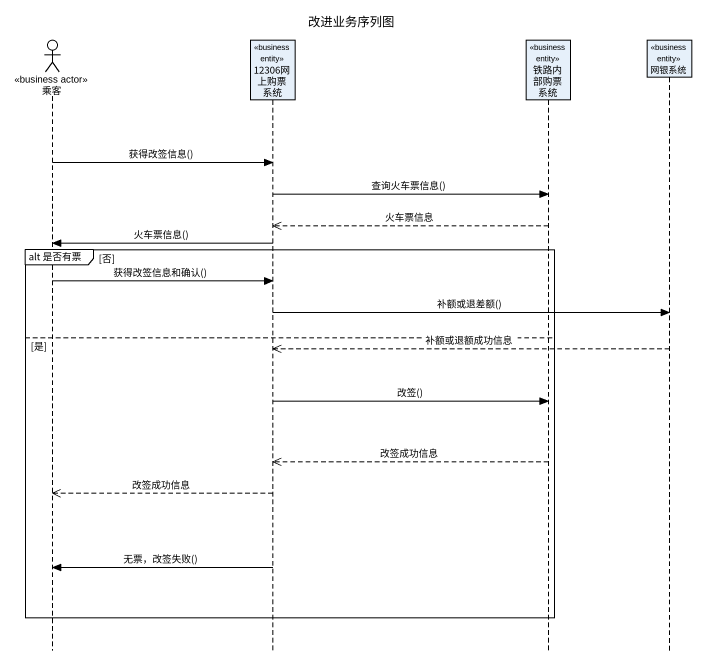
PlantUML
@startuml
title 改进业务序列图
hide footbox
actor 乘客 <<business actor>>
participant "12306网上购票系统" as o12306网上购票系统 <<business entity>>
participant 铁路内部购票系统 <<business entity>>
participant 网银系统 <<business entity>>

乘客 -> o12306网上购票系统 : 获得改签信息()
o12306网上购票系统 -> 铁路内部购票系统 : 查询火车票信息()
铁路内部购票系统 -->> o12306网上购票系统 : 火车票信息
o12306网上购票系统 -> 乘客 : 火车票信息()
group alt 是否有票 [否]
  乘客 -> o12306网上购票系统 : 获得改签信息和确认()
  o12306网上购票系统 -> 网银系统 : 补额或退差额()
else 是
  网银系统 -->> o12306网上购票系统 : 补额或退额成功信息
  o12306网上购票系统 -> 铁路内部购票系统 : 改签()
  铁路内部购票系统 -->> o12306网上购票系统 : 改签成功信息
  o12306网上购票系统 -->> 乘客 : 改签成功信息
  o12306网上购票系统 -> 乘客 : 无票，改签失败()
end
@enduml
